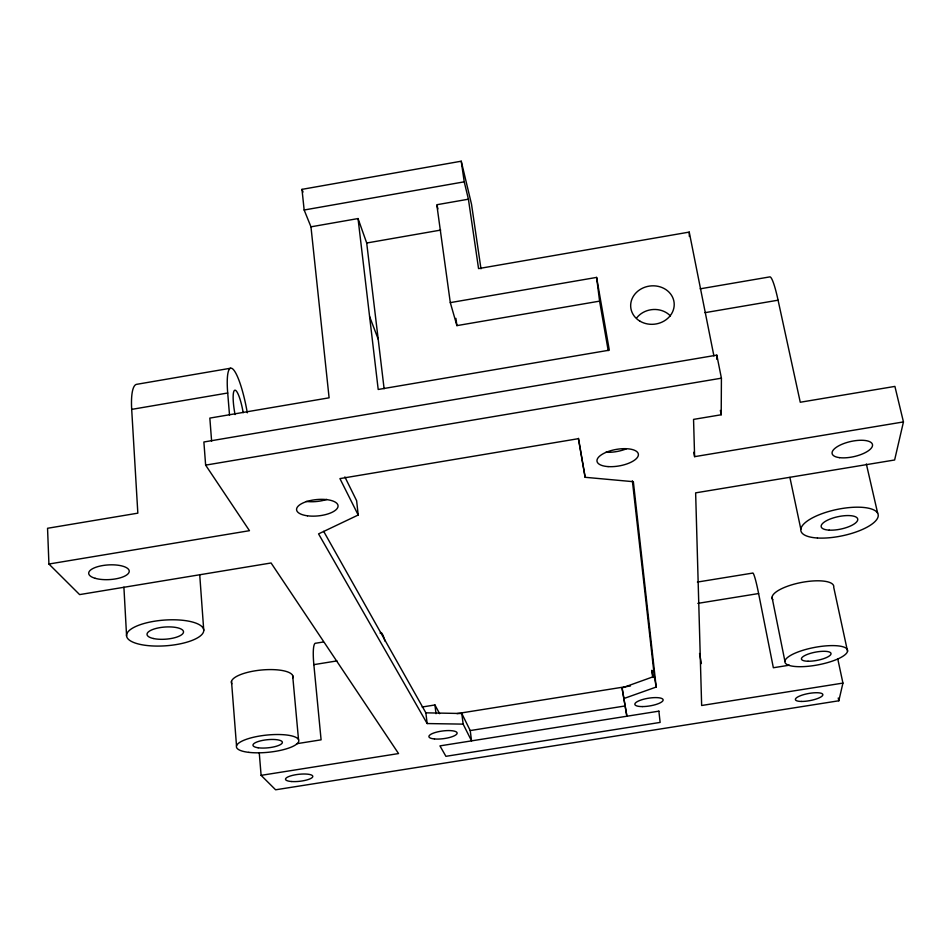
<?xml version="1.0" encoding="UTF-8"?>
<svg xmlns="http://www.w3.org/2000/svg" width="951" height="951" viewBox="0 0 951 951"><rect width="100%" height="100%" fill="white"/><g stroke="black" fill="none" stroke-linecap="round" stroke-linejoin="round"><path stroke-width="1.43" d="M716.804 359.323L716.816 355.139L203.883 441.989L205.63 465.134L249.471 530.682L48.917 564.026L47.55 528.28L137.836 513.16L131.69 409.382A44.507 10.663 79.4 0 1 136.362 384.382L230.511 368.239M700.162 288.831L769.918 276.872A45.398 5.207 81.2 0 1 778.073 300.195L800.267 402.249L894.903 386.403L903.45 421.923L694.61 456.658L693.552 419.391L721.203 414.767L721.417 378.177L716.816 355.139M259.231 752.574L261.109 775.35L275.612 789.794L838.83 700.78L842.931 683.091L837.772 658.948M903.45 421.923L894.629 459.987L695.633 492.856L701.648 705.499L842.931 683.091M344.868 476.915L356.625 500.713L358.206 515.014L318.561 533.891L427.154 723.556L463.149 724.127L471.553 740.865L470.222 730.57L461.794 713.512L425.87 712.834L323.673 531.359M622.061 687.953L626.887 716.234L622.061 687.953L654.359 676.339L632.379 480.837M623.797 698.557L656.19 687.05L633.354 481.693L585.138 477.295L578.386 438.673L339.935 478.603L358.206 515.014M211.621 441.169L209.838 418.095L329.105 397.815L310.965 226.825L304.154 210.005L301.99 189.356L461.235 161.206L471.506 204.192L480.98 268.812M304.154 210.005L464.231 181.831L468.415 199.199L478.555 268.598L689.237 232.092L713.904 355.912M310.965 226.825L358.04 218.564L366.706 243.004L384.109 388.733M468.415 199.199L436.806 204.738L450.298 302.62L456.908 325.622L599.594 301.134L596.61 277.407L450.298 302.62M366.706 243.004L440.682 230.083M131.69 409.382L227.705 393.001A44.638 8.345 79.7 0 1 233.161 369.357A44.638 8.345 79.7 0 1 247.296 412.805M705 312.665L778.073 300.195M205.63 465.134L721.417 378.177M323.114 642.032L315.863 643.209A30.812 5.135 81.3 0 0 313.854 664.642L321.093 739.83L296.546 743.741M697.404 582.06L752.55 573.108A31.24 2.473 80.3 0 1 758.613 593.543L773.353 667.745L789.378 665.189M313.854 664.642L336.951 660.909M697.832 603.374L758.613 593.543M422.149 707.009L434.94 704.964L439.624 713.69M457.003 713.63L630.454 685.956M470.222 730.57L625.199 705.939M261.109 775.35L398.552 753.561L271.083 562.98L79.622 594.601L48.917 564.026M301.99 189.356L303.06 192.043M369.594 316.54L378.189 339.127M437.187 206.117L437.935 208.887M866.349 463.981L877.642 513.112M847.543 651.316A31.87 8.88 -10.7 0 0 802.501 650.425A31.87 8.88 -10.7 0 0 798.733 666.687A31.87 8.88 -10.7 0 0 847.543 651.316L833.73 587.338A31.419 9.783 -11.1 0 0 800.302 582.69A31.419 9.783 -11.1 0 0 772.842 599.712M838.247 698.022L838.83 700.78M789.901 477.414L800.849 529.243M772.034 597.287L784.92 661.278M720.347 410.416L721.203 414.767M693.778 452.296L694.61 456.658M699.544 653.48L701.386 663.56M596.61 277.407L609.306 350.17L378.201 389.47L358.04 218.564M599.594 301.134L608.212 350.634M578.493 438.328L585.138 477.295M654.359 676.339L656.19 687.05M653.111 677.552L651.863 670.277L652.636 676.969M461.235 161.206L464.231 181.831M455.898 318.347L456.908 325.622M461.794 713.512L463.149 724.127M434.94 704.964L436.01 713.714M425.87 712.834L427.154 723.556M292.658 675.507L298.519 739.569M227.705 393.001L229.524 415.111M231.509 681.332L236.514 745.786M199.71 574.594L203.752 630.335A38.694 12.874 -4.2 0 1 145.943 645.384A38.694 12.874 -4.2 0 1 145.765 623.036A38.694 12.874 -4.2 0 1 203.752 630.335M123.903 587.147L126.59 635.993M689.237 232.092L689.356 236.466M626.34 448.824A20.91 8.511 -9.9 0 1 605.918 452.236M326.799 499.418A20.767 8.333 -5.6 0 1 306.317 501.415M380.138 633.223A30.884 4.006 81.1 0 1 385.012 641.152M235.075 414.565A22.313 4.173 79.7 0 1 234.826 390.207A22.313 4.173 79.7 0 1 243.194 412.675M636.837 317.717A21.255 18.842 -6.5 0 1 670.407 315.922M231.842 683.805A30.919 9.522 -5.5 0 1 261.347 670.027A30.919 9.522 -5.5 0 1 292.753 677.992M658.877 711.158L439.944 745.881L445.912 756.318L660.125 722.415L658.877 711.158M801.455 701.446A13.98 3.626 -10.4 0 0 822.841 694.967A13.98 3.626 -10.4 0 0 803.024 694.824A13.98 3.626 -10.4 0 0 801.455 701.446M839.495 457.645A20.672 7.727 -12.7 0 0 872.281 446.483A20.672 7.727 -12.7 0 0 845.189 443.047A20.672 7.727 -12.7 0 0 839.495 457.645M95.159 578.303A20.268 7.346 -3.2 0 0 128.706 572.954A20.268 7.346 -3.2 0 0 103.088 565.488A20.268 7.346 -3.2 0 0 95.159 578.303M291.743 781.532A13.706 3.519 -6.2 0 0 312.784 776.61A13.706 3.519 -6.2 0 0 292.967 775.279A13.706 3.519 -6.2 0 0 291.743 781.532M608.069 466.596A20.981 8.381 -9.9 0 0 638.383 454.316A20.981 8.381 -9.9 0 0 606.607 452.117A20.981 8.381 -9.9 0 0 608.069 466.596M307.423 515.799A20.839 8.202 -5.6 0 0 338.057 505.789A20.839 8.202 -5.6 0 0 306.472 501.617A20.839 8.202 -5.6 0 0 307.423 515.799M434.476 738.951A14.217 3.863 -7.4 0 0 457.015 733.649A14.217 3.863 -7.4 0 0 437.555 731.89A14.217 3.863 -7.4 0 0 434.476 738.951M642.258 706.581A14.324 3.911 -9.2 0 0 663.144 699.877A14.324 3.911 -9.2 0 0 641.58 699.829A14.324 3.911 -9.2 0 0 642.258 706.581M639.821 321.093A21.814 19.222 -6.7 0 0 674.116 306.341A21.814 19.222 -6.7 0 0 643.387 287.796A21.814 19.222 -6.7 0 0 639.821 321.093M153.277 638.49A18.283 6.086 -4.2 0 0 183.186 633.104A18.283 6.086 -4.2 0 0 159.388 627.719A18.283 6.086 -4.2 0 0 153.277 638.49M258.137 747.771A14.776 4.066 -5.8 0 0 282.126 743.159A14.776 4.066 -5.8 0 0 262.749 740.377A14.776 4.066 -5.8 0 0 258.137 747.771M808.053 661.242A15.061 4.196 -10.7 0 0 831.019 653.931A15.061 4.196 -10.7 0 0 809.586 653.61A15.061 4.196 -10.7 0 0 808.053 661.242M829.177 530.135A18.663 6.348 -11.9 0 0 857.719 519.947A18.663 6.348 -11.9 0 0 831.495 518.521A18.663 6.348 -11.9 0 0 829.177 530.135M817.444 538.004A39.478 13.445 -11.9 0 0 878.118 516.607A39.478 13.445 -11.9 0 0 823.043 513.302A39.478 13.445 -11.9 0 0 817.444 538.004M248.805 752.36A31.371 8.642 -5.8 0 0 298.59 741.828A31.371 8.642 -5.8 0 0 255.415 736.823A31.371 8.642 -5.8 0 0 248.805 752.36"/></g></svg>
